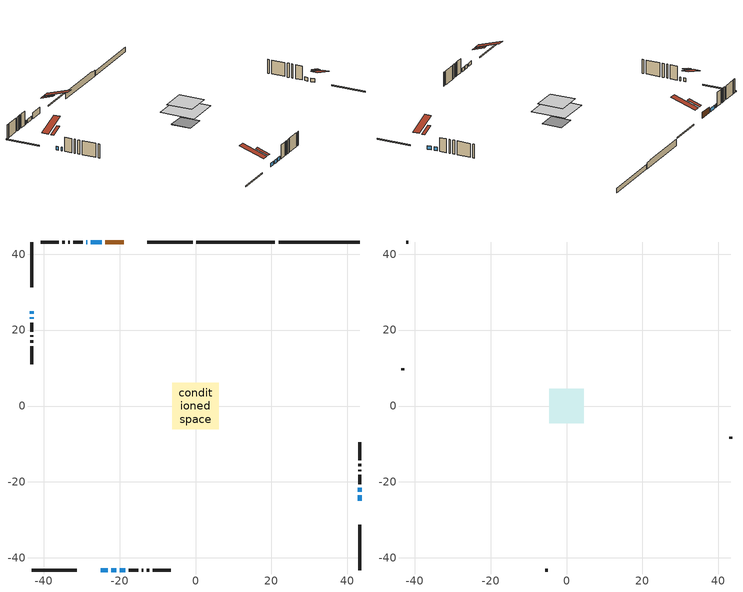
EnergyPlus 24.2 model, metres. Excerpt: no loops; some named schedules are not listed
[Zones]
conditioned space
 floor outside (Floor1 construction): -0.53,-0.53 -0.53,0.53 0.53,0.53 0.53,-0.53 z1.01
 floor outside (Floor2 construction): -0.53,-0.53 -0.53,0.53 0.53,0.53 0.53,-0.53 z1.01
 floor adiabatic (AdiabaticFloorConstruction): -6.08,-6.08 -6.08,6.08 6.08,6.08 6.08,-6.08 z3.45
 floor foundation (Slab1 construction): -3.41,-3.41 -3.41,3.41 3.41,3.41 3.41,-3.41 z-1.32
 floor foundation (Slab1 construction 1): -3.36,-3.36 -3.36,3.36 3.36,3.36 3.36,-3.36 z-1.35
 wall outside (RimJoist1 construction): -0.71,43.21 -12.65,43.21 / -43.21,-43.21 -31.27,-43.21 / -43.21,43.21 -43.21,31.27 / 43.21,-43.21 43.21,-31.27 z1.01:1.31
 wall outside (AdiabaticWallConstruction 1): -18.9,43.21 -23.81,43.21 z1.01:3.04
 wall outside (AdiabaticWallConstruction): -25.02,-43.21 -23.16,-43.21 / -43.21,25.02 -43.21,24.31 / -24.74,43.21 -27.62,43.21 / -43.21,23.38 -43.21,22.92 / -28.55,43.21 -28.8,43.21 / 43.21,-25.02 43.21,-23.58 / 43.21,-22.65 43.21,-21.58 / -22.23,-43.21 -20.85,-43.21 / -19.92,-43.21 -18.48,-43.21 z1.01:2.23
 wall outside (Wall1 construction): -29.73,43.21 -32.22,43.21 / -17.55,-43.21 -15.06,-43.21 / -43.21,22 -43.21,19.51 / 43.21,-20.66 43.21,-18.17 z1.01:5.89
 wall outside (Wall2 construction): -33.15,43.21 -33.53,43.21 / -14.13,-43.21 -13.75,-43.21 / -43.21,18.58 -43.21,18.2 / 43.21,-17.24 43.21,-16.86 z1.01:5.89
 wall outside (Wall3 construction): -34.46,43.21 -35.12,43.21 / -12.82,-43.21 -12.16,-43.21 / -43.21,17.27 -43.21,16.61 / 43.21,-15.93 43.21,-15.27 z1.01:5.89
 wall outside (Wall4 construction): -36.05,43.21 -40.79,43.21 / -11.23,-43.21 -6.49,-43.21 / -43.21,15.68 -43.21,10.94 / 43.21,-14.34 43.21,-9.6 z1.01:5.89
 wall foundation (FoundationWall1 construction): 43.21,43.21 21.88,43.21 z-1.32:0.3
 wall foundation (FoundationWall2 construction): 0.22,43.21,-1.35 0.22,43.21,1.01 18.87,43.21,1.01 18.87,43.21,0.74 20.95,43.21,0.74 20.95,43.21,-1.35
 window (WindowConstruction): -25.02,-43.21 -23.16,-43.21 z1.01:2.23
 window (WindowConstruction 6): -43.21,25.02 -43.21,24.31 z1.01:2.23
 window (WindowConstruction 7): -24.74,43.21 -27.62,43.21 z1.01:2.23
 window (WindowConstruction 8): -43.21,23.38 -43.21,22.93 z1.01:2.23
 window (WindowConstruction 1): -28.55,43.21 -28.8,43.21 z1.01:2.23
 window (WindowConstruction 2): 43.21,-25.02 43.21,-23.58 z1.01:2.23
 window (WindowConstruction 3): 43.21,-22.65 43.21,-21.59 z1.01:2.23
 window (WindowConstruction 4): -22.23,-43.21 -20.85,-43.21 z1.01:2.23
 window (WindowConstruction 5): -19.92,-43.21 -18.48,-43.21 z1.01:2.23
 door (Door): -18.9,43.21 -23.81,43.21 z1.01:3.04
 ceiling adiabatic (AdiabaticFloorConstruction): 6.08,-6.08 6.08,6.08 -6.08,6.08 -6.08,-6.08 z3.45
 roof outside (Roof2 construction): -17.97,43.21,5.89 -17.97,38.83,7.35 -16.81,38.83,7.35 -16.81,43.21,5.89; -25.95,-43.21,5.89 -25.95,-38.83,7.35 -27.11,-38.83,7.35 -27.11,-43.21,5.89; -43.21,25.95,5.89 -38.83,25.95,7.35 -38.83,27.11,7.35 -43.21,27.11,5.89; 43.21,-25.95,5.89 38.83,-25.95,7.35 38.83,-27.11,7.35 43.21,-27.11,5.89
attic - vented
 floor to conditioned space (Floor3 construction Reversed): -4.48,-4.48 -4.48,4.48 4.48,4.48 4.48,-4.48 z5.89
 wall outside (Wall5 construction): -41.72,43.21 -42.28,43.21 / -5.56,-43.21 -5,-43.21 / -43.21,10.01 -43.21,9.45 / 43.21,-8.67 43.21,-8.11 z1.01:5.89
 roof outside (Roof1 construction): -15.88,43.21,5.89 -15.88,34.49,8.8 -13.58,34.49,8.8 -13.58,43.21,5.89; -28.04,-43.21,5.89 -28.04,-34.49,8.8 -30.34,-34.49,8.8 -30.34,-43.21,5.89; -43.21,28.04,5.89 -34.49,28.04,8.8 -34.49,30.34,8.8 -43.21,30.34,5.89; 43.21,-28.04,5.89 34.49,-28.04,8.8 34.49,-30.34,8.8 43.21,-30.34,5.89
[Building]
Building 1: Terrain=Suburbs
[Site:Location]
Saskatoon Intl AP_SK: Latitude {deg}=52.17; Longitude {deg}=-106.7; Time Zone {hr}=-6; Elevation {m}=504; Keep Site Location Information=Yes
[Site:GroundTemperature:Shallow]
-3.29371, -5.9198, -6.13011, -4.88389, 0.118965, 5.09852, 9.41553, 12.1502, 12.3826, 10.1583, 5.95142, 1.12462
[Site:WaterMainsTemperature]
Calculation Method=Schedule; Temperature Schedule=mains temperature schedule
[Material] Roughness=Rough; Thermal Absorptance=0.9
Name | Thickness {m} | Conductivity {W/m-K} | Density {kg/m3} | Specific Heat {J/kg-K} | Solar Absorptance | Visible Absorptance
asphalt or fiberglass shingles | 0.00635 | 0.162714 | 1121.4 | 1465.45 | 0.84 | 0.84
ceiling loosefill ins | 0.254 | 0.0480833 | 16.02 | 1046.75 | 0.7 | 0.7
ceiling stud and cavity | 0.1397 | 0.0934478 | 65.682 | 1177.47 | 0.7 | 0.7
concrete 4.0 in. | 0.1016 | 1.803125 | 2242.8 | 837.4 | 0.7 | 0.7
concrete 8.0 in. | 0.2032 | 1.803125 | 2242.8 | 837.4 | 0.7 | 0.7
door material | 0.04445 | 0.053851 | 512.64 | 1214.23 | 0.7 | 0.7
floor covering | 0.0127 | 0.0433444 | 54.468 | 1339.84 | 0.6 | 0.6
floor rigid ins; rim joist rigid ins; wall rigid ins | 0.051816 | 0.029427 | 32.04 | 1214.23 | 0.7 | 0.7
floor rigid ins 1; wall rigid ins 1 | 0.512978 | 0.029427 | 32.04 | 1214.23 | 0.7 | 0.7
floor stud and cavity | 0.1397 | 0.102477 | 92.3553 | 1139.71 | 0.7 | 0.7
floor stud and cavity 1 | 0.1397 | 0.101429 | 92.3553 | 1139.71 | 0.7 | 0.7
floor stud and cavity 2 | 0.1397 | 1.75129 | 37.0049 | 1207.88 | 0.7 | 0.7
furniture material conditioned space 1 | 0.1524 | 0.115458 | 640.8 | 1214.23 | 0.6 | 0.6
gypsum board | 0.0127 | 0.160291 | 801 | 837.4 | 0.6 | 0.6
osb sheathing 0.5 in. | 0.0127 | 0.115458 | 512.64 | 1214.23 | 0.7 | 0.7
osb sheathing 0.75 in. | 0.01905 | 0.115458 | 512.64 | 1214.23 | 0.7 | 0.7
osb sheathing 2.0 in. | 0.0508 | 0.115458 | 512.64 | 1214.23 | 0.7 | 0.7
rim joist stud and cavity | 0.0508 | 0.0441415 | 125.044 | 1163.47 | 0.6 | 0.6
roof rigid ins | 0.103632 | 0.029427 | 32.04 | 1214.23 | 0.7 | 0.7
roof stud and cavity | 0.2032 | 0.329918 | 78.34581 | 1123.46 | 0.7 | 0.7
wall stud and cavity | 0.1397 | 0.214432 | 139.0536 | 1170.24 | 0.7 | 0.7
wall stud and cavity 1 | 0.1397 | 0.280355 | 139.0536 | 1170.24 | 0.7 | 0.7
wall stud and cavity 2 | 0.1397 | 0.224124 | 139.0536 | 1170.24 | 0.7 | 0.7
wall stud and cavity 3 | 0.1397 | 0.216775 | 139.0536 | 1170.24 | 0.7 | 0.7
wall stud and cavity 4 | 0.0889 | 6.1454 | 50.32683 | 1063.81 | 0.6 | 0.6
wall stud and cavity 5 | 0.0889 | 0.380278 | 52.3479 | 1209.89 | 0.7 | 0.7
wall stud and cavity 6 | 0.0889 | 0.391764 | 83.0341 | 1211.67 | 0.7 | 0.7
wood siding | 0.0254 | 0.102417 | 544.68 | 1172.36 | 0 | 0
wood siding 1 | 0.00254 | 0.102417 | 544.68 | 1172.36 | 0 | 0
wood siding 2; wood siding 3; wood siding 4 | 0.0254 | 0.102417 | 544.68 | 1172.36 | 0.7 | 0.7
[WindowMaterial:SimpleGlazingSystem]
Name | U-Factor {W/m2-K} | Solar Heat Gain Coefficient
WindowMaterial | 2.93325 | 0.65
WindowMaterial 1 | 3.063281 | 0.52
WindowMaterial 2 | 2.969594 | 0.62
WindowMaterial 3 | 2.927009 | 0.66
WindowMaterial 4 | 2.91679 | 0.67
WindowMaterial 5 | 2.949721 | 0.64
WindowMaterial 6 | 2.88499 | 0.7
WindowMaterial 7 | 3.01388 | 0.58
[Construction]
AdiabaticFloorConstruction: floor stud and cavity 2, floor rigid ins 1, osb sheathing 0.75 in., floor covering
AdiabaticWallConstruction: wood siding 3, wall rigid ins 1, wall stud and cavity 5, gypsum board
AdiabaticWallConstruction 1: wood siding 4, wall rigid ins 1, wall stud and cavity 5, gypsum board
Door: door material
Floor1 construction: floor stud and cavity, floor rigid ins, osb sheathing 0.75 in., floor covering
Floor2 construction: floor stud and cavity 1, floor rigid ins, osb sheathing 0.75 in., floor covering
Floor3 construction Reversed: gypsum board, ceiling stud and cavity, ceiling loosefill ins
FoundationWall1 construction; FoundationWall2 construction: concrete 8.0 in.
furniture construction conditioned space 1: furniture material conditioned space 1
PartitionWallConstruction: gypsum board, wall stud and cavity 6, gypsum board
RimJoist1 construction: wood siding 2, rim joist rigid ins, osb sheathing 2.0 in., rim joist stud and cavity
Roof1 construction: asphalt or fiberglass shingles
Roof2 construction: asphalt or fiberglass shingles, roof rigid ins, osb sheathing 0.75 in., roof stud and cavity, gypsum board
Slab1 construction; Slab1 construction 1: concrete 4.0 in.
Wall1 construction: wood siding, wall rigid ins, osb sheathing 0.5 in., wall stud and cavity, gypsum board
Wall2 construction: wood siding, wall rigid ins, osb sheathing 0.5 in., wall stud and cavity 1, gypsum board
Wall3 construction: wood siding, wall rigid ins, osb sheathing 0.5 in., wall stud and cavity 2, gypsum board
Wall4 construction: wood siding, wall rigid ins, osb sheathing 0.5 in., wall stud and cavity 3, gypsum board
Wall5 construction: wood siding 1, wall stud and cavity 4
WindowConstruction: WindowMaterial
WindowConstruction 1: WindowMaterial 1
WindowConstruction 2; WindowConstruction 5: WindowMaterial 2
WindowConstruction 3: WindowMaterial 3
WindowConstruction 4: WindowMaterial 4
WindowConstruction 6: WindowMaterial 5
WindowConstruction 7: WindowMaterial 6
WindowConstruction 8: WindowMaterial 7
[Zone] Multiplier=1; Part of Total Floor Area=Yes
Name | Volume {m3}
attic - vented | 37.9034
conditioned space | 598.6
[Space]
Name | Zone | Volume {m3}
attic - vented 1 | attic - vented | 37.9034
conditioned space 1 | conditioned space | 598.6
[ZoneInfiltration:EffectiveLeakageArea]
infil attic - vented 1: Zone or Space=attic - vented 1; Schedule=Always On Discrete; Effective Air Leakage Area {cm2}=2752.11; Stack Coefficient=0.000541398; Wind Coefficient=1.57209e-05
[ZoneMixing]
whole house fan mix: Zone or Space=attic - vented; Schedule=Always On Continuous; Design Flow Rate Calculation Method=Flow/Zone; Design Flow Rate {m3/s}=0; Source Zone or Space=conditioned space
[SurfaceProperty:ExposedFoundationPerimeter] Exposed Perimeter Calculation Method=TotalExposedPerimeter
Name | Total Exposed Perimeter {m}
Slab1 | 21.336
Slab1 1 | 20.726
[InternalMass] Zone or ZoneList=conditioned space; Space or SpaceList=conditioned space 1
Name | Construction | Surface Area {m2}
furniture mass conditioned space 1 | furniture construction conditioned space 1 | 96.6496
partition wall mass | PartitionWallConstruction | 241.624
[Lights]
interior lighting: Zone or ZoneList or Space or SpaceList=conditioned space 1; Schedule=interior lighting schedule; Design Level Calculation Method=LightingLevel; Lighting Level {W}=343.2; Return Air Fraction=0; Fraction Radiant=0.6; Fraction Visible=0.2; Fraction Replaceable=1
[People]
occupants: Zone or ZoneList or Space or SpaceList=conditioned space 1; Number of People Schedule=occupants schedule; Number of People Calculation Method=People; Number of People=3; Fraction Radiant=0.314171; Sensible Heat Fraction=0.56303; Activity Level Schedule=occupants activity schedule; Carbon Dioxide Generation Rate {m3/s-W}=0; Enable ASHRAE 55 Comfort Warnings=No; Mean Radiant Temperature Calculation Type=EnclosureAveraged
[ElectricEquipment] Zone or ZoneList or Space or SpaceList=conditioned space 1; Design Level Calculation Method=EquipmentLevel
Name | Schedule | Design Level {W} | Fraction Latent | Fraction Radiant | Fraction Lost
clothes dryer | clothes dryer schedule | 140.772 | 0.015 | 0.081 | 0.85
clothes washer | clothes washer schedule | 32.1985 | 0.03 | 0.162 | 0.7
cooking range | cooking range schedule | 215.147 | 0.08 | 0.432 | 0.2
dishwasher | dishwasher schedule | 66.8632 | 0.3 | 0.18 | 0.4
fridge | fridge schedule | 72.9452 | 0 | 0.6 | 0
mech vent house fan | mech vent house fan schedule | 0 | 0 | 0 | 1
mech vent house fan cfis | mech vent house fan cfis schedule | 0 | 0 | 0 | 0
misc plug loads | misc plug loads schedule | 494.7 | 0.045 | 0.513 | 0.1
whole house fan | Always On Discrete | 0 | 0 | 0 | 1
[OtherEquipment] Zone or ZoneList or Space or SpaceList=conditioned space 1; Design Level Calculation Method=EquipmentLevel
Name | Fuel Type | Schedule | Design Level {W} | Fraction Latent | Fraction Radiant | Fraction Lost
clothes dryer 1 | Electricity | clothes dryer schedule | 0 | 0.015 | 0.081 | 0.85
cooking range 1 | Electricity | cooking range schedule | 0 | 0.08 | 0.432 | 0.2
general water use latent | None | general water use schedule | 62.594 | 1 | 0 | 0
general water use sensible | None | general water use schedule | -61.6891 | 0 | 0.6 | 0
mech vent house fan latent load | None | Always On Discrete | 0 | 1 | 0 | 0
mech vent house fan sensible load | None | Always On Discrete | 0 | 0 | 0 | 0
water heater energy adjustment1 | NaturalGas | Always On Discrete | 0.01 | 0 | 0 | 1
[ZoneInfiltration:DesignFlowRate] Zone or ZoneList or Space or SpaceList=conditioned space 1; Schedule=Always On Discrete; Design Flow Rate Calculation Method=Flow/Zone; Design Flow Rate {m3/s}=0
infil flow; natural vent flow; whole house fan flow
[AvailabilityManager:Scheduled]
central ac and furnace airloop Availability Manager: Schedule=Always On Discrete
[Foundation:Kiva] Initial Indoor Air Temperature {C}=21; Wall Depth Below Slab {m}=0.2032
Name | Wall Height Above Grade {m}
Foundation Kiva 1 | 0.300015
Foundation Kiva 2 | 1.01002
[Foundation:Kiva:Settings]
Soil Conductivity {W/m-K}=0.849921; Soil Density {kg/m3}=1842.3; Soil Specific Heat {J/kg-K}=418.7; Ground Solar Absorptivity=0.9; Ground Thermal Absorptivity=0.9; Ground Surface Roughness {m}=0.03; Far-Field Width {m}=40; Deep-Ground Boundary Condition=ZeroFlux; Deep-Ground Depth {m}=40; Minimum Cell Dimension {m}=0.2; Maximum Cell Growth Coefficient=3; Simulation Timestep=Timestep
[Exterior:Lights]
exterior lighting: Schedule=exterior lighting schedule; Design Level {W}=75.6
[EnergyManagementSystem:GlobalVariable]
central_ac_and_furnace_airloop_Fan_RTF
infil_program_Qfan
infil_program_Qinf
natural_vent_program_Qnv
natural_vent_program_Qwhf
[EnergyManagementSystem:Sensor]
Name | Output:Variable or Output:Meter Index Key | Output:Variable or Output:Meter
airflow_gain | infil flow | Infiltration Sensible Heat Gain Energy
airflow_gain_1 | natural vent flow | Infiltration Sensible Heat Gain Energy
airflow_gain_2 | whole house fan flow | Infiltration Sensible Heat Gain Energy
airflow_loss | infil flow | Infiltration Sensible Heat Loss Energy
airflow_loss_1 | natural vent flow | Infiltration Sensible Heat Loss Energy
airflow_loss_2 | whole house fan flow | Infiltration Sensible Heat Loss Energy
clg_load_cond |  | Cooling:EnergyTransfer:Zone:CONDITIONED SPACE
clg_sp_s; clg_sp_s_1 | cooling setpoint | Schedule Value
clothes_dryer_exhaust_0_sch_s | clothes dryer exhaust 0 schedule | Schedule Value
cool_season | cooling season schedule | Schedule Value
htg_load_cond |  | Heating:EnergyTransfer:Zone:CONDITIONED SPACE
htg_sp_s; htg_sp_s_1 | heating setpoint | Schedule Value
ig_ee_conv | clothes dryer | Electric Equipment Convective Heating Energy
ig_ee_conv_2 | cooking range | Electric Equipment Convective Heating Energy
ig_ee_conv_4 | fridge | Electric Equipment Convective Heating Energy
ig_ee_conv_5 | misc plug loads | Electric Equipment Convective Heating Energy
ig_ee_conv_6 | whole house fan | Electric Equipment Convective Heating Energy
ig_ee_rad | clothes dryer | Electric Equipment Radiant Heating Energy
ig_ee_rad_2 | cooking range | Electric Equipment Radiant Heating Energy
ig_ee_rad_4 | fridge | Electric Equipment Radiant Heating Energy
ig_ee_rad_5 | misc plug loads | Electric Equipment Radiant Heating Energy
ig_ee_rad_6 | whole house fan | Electric Equipment Radiant Heating Energy
ig_lgt_conv | interior lighting | Lights Convective Heating Energy
ig_lgt_rad | interior lighting | Lights Radiant Heating Energy
ig_lgt_vis | interior lighting | Lights Visible Radiation Heating Energy
ig_oe_conv | clothes dryer 1 | Other Equipment Convective Heating Energy
ig_oe_conv_1 | cooking range 1 | Other Equipment Convective Heating Energy
ig_oe_conv_2 | general water use latent | Other Equipment Convective Heating Energy
ig_oe_conv_3 | general water use sensible | Other Equipment Convective Heating Energy
ig_oe_conv_4 | water heater energy adjustment1 | Other Equipment Convective Heating Energy
ig_oe_rad | clothes dryer 1 | Other Equipment Radiant Heating Energy
ig_oe_rad_1 | cooking range 1 | Other Equipment Radiant Heating Energy
ig_oe_rad_2 | general water use latent | Other Equipment Radiant Heating Energy
ig_oe_rad_3 | general water use sensible | Other Equipment Radiant Heating Energy
ig_oe_rad_4 | water heater energy adjustment1 | Other Equipment Radiant Heating Energy
ig_ppl_conv | occupants | People Convective Heating Energy
ig_ppl_rad | occupants | People Radiant Heating Energy
im_conv | furniture mass conditioned space 1 | Surface Inside Face Convection Heat Gain Energy
im_conv_1 | partition wall mass | Surface Inside Face Convection Heat Gain Energy
im_ig | furniture mass conditioned space 1 | Surface Inside Face Internal Gains Radiation Heat Gain Energy
im_ig_1 | partition wall mass | Surface Inside Face Internal Gains Radiation Heat Gain Energy
im_lgt | furniture mass conditioned space 1 | Surface Inside Face Lights Radiation Heat Gain Energy
im_lgt_1 | partition wall mass | Surface Inside Face Lights Radiation Heat Gain Energy
im_sol | furniture mass conditioned space 1 | Surface Inside Face Solar Radiation Heat Gain Energy
im_sol_1 | partition wall mass | Surface Inside Face Solar Radiation Heat Gain Energy
im_surf | furniture mass conditioned space 1 | Surface Inside Face Net Surface Thermal Radiation Heat Gain Energy
im_surf_1 | partition wall mass | Surface Inside Face Net Surface Thermal Radiation Heat Gain Energy
mv_conv | mech vent house fan | Electric Equipment Convective Heating Energy
mv_conv_1 | mech vent house fan cfis | Electric Equipment Convective Heating Energy
mv_conv_2 | mech vent house fan latent load | Other Equipment Convective Heating Energy
mv_conv_3 | mech vent house fan sensible load | Other Equipment Convective Heating Energy
mv_rad | mech vent house fan | Electric Equipment Radiant Heating Energy
mv_rad_1 | mech vent house fan cfis | Electric Equipment Radiant Heating Energy
mv_rad_2 | mech vent house fan latent load | Other Equipment Radiant Heating Energy
mv_rad_3 | mech vent house fan sensible load | Other Equipment Radiant Heating Energy
natural_vent_s | natural vent schedule | Schedule Value
out_pb_s |  | Site Outdoor Air Barometric Pressure
out_wt_s |  | Site Outdoor Air Humidity Ratio
site_vw_s |  | Site Wind Speed
ss_back_out | Window1 | Surface Window Shortwave from Zone Back Out Window Heat Transfer Rate
ss_back_out_1 | Window10 | Surface Window Shortwave from Zone Back Out Window Heat Transfer Rate
ss_back_out_2 | Window11 | Surface Window Shortwave from Zone Back Out Window Heat Transfer Rate
ss_back_out_3 | Window12 | Surface Window Shortwave from Zone Back Out Window Heat Transfer Rate
ss_back_out_4 | Window3 | Surface Window Shortwave from Zone Back Out Window Heat Transfer Rate
ss_back_out_5 | Window4 | Surface Window Shortwave from Zone Back Out Window Heat Transfer Rate
ss_back_out_6 | Window6 | Surface Window Shortwave from Zone Back Out Window Heat Transfer Rate
ss_back_out_7 | Window7 | Surface Window Shortwave from Zone Back Out Window Heat Transfer Rate
ss_back_out_8 | Window8 | Surface Window Shortwave from Zone Back Out Window Heat Transfer Rate
ss_conv | Door1 | Surface Inside Face Convection Heat Gain Energy
ss_conv_1 | Window1 | Surface Inside Face Convection Heat Gain Energy
ss_conv_2 | Window10 | Surface Inside Face Convection Heat Gain Energy
ss_conv_3 | Window11 | Surface Inside Face Convection Heat Gain Energy
ss_conv_4 | Window12 | Surface Inside Face Convection Heat Gain Energy
ss_conv_5 | Window3 | Surface Inside Face Convection Heat Gain Energy
ss_conv_6 | Window4 | Surface Inside Face Convection Heat Gain Energy
ss_conv_7 | Window6 | Surface Inside Face Convection Heat Gain Energy
ss_conv_8 | Window7 | Surface Inside Face Convection Heat Gain Energy
ss_conv_9 | Window8 | Surface Inside Face Convection Heat Gain Energy
ss_ig | Door1 | Surface Inside Face Internal Gains Radiation Heat Gain Energy
ss_ig_1 | Window1 | Surface Inside Face Internal Gains Radiation Heat Gain Energy
ss_ig_2 | Window10 | Surface Inside Face Internal Gains Radiation Heat Gain Energy
ss_ig_3 | Window11 | Surface Inside Face Internal Gains Radiation Heat Gain Energy
ss_ig_4 | Window12 | Surface Inside Face Internal Gains Radiation Heat Gain Energy
ss_ig_5 | Window3 | Surface Inside Face Internal Gains Radiation Heat Gain Energy
ss_ig_6 | Window4 | Surface Inside Face Internal Gains Radiation Heat Gain Energy
ss_ig_7 | Window6 | Surface Inside Face Internal Gains Radiation Heat Gain Energy
ss_ig_8 | Window7 | Surface Inside Face Internal Gains Radiation Heat Gain Energy
ss_ig_9 | Window8 | Surface Inside Face Internal Gains Radiation Heat Gain Energy
ss_lgt | Door1 | Surface Inside Face Lights Radiation Heat Gain Energy
ss_sol | Door1 | Surface Inside Face Solar Radiation Heat Gain Energy
ss_surf | Door1 | Surface Inside Face Net Surface Thermal Radiation Heat Gain Energy
ss_surf_1 | Window1 | Surface Inside Face Net Surface Thermal Radiation Heat Gain Energy
ss_surf_2 | Window10 | Surface Inside Face Net Surface Thermal Radiation Heat Gain Energy
ss_surf_3 | Window11 | Surface Inside Face Net Surface Thermal Radiation Heat Gain Energy
ss_surf_4 | Window12 | Surface Inside Face Net Surface Thermal Radiation Heat Gain Energy
ss_surf_5 | Window3 | Surface Inside Face Net Surface Thermal Radiation Heat Gain Energy
ss_surf_6 | Window4 | Surface Inside Face Net Surface Thermal Radiation Heat Gain Energy
ss_surf_7 | Window6 | Surface Inside Face Net Surface Thermal Radiation Heat Gain Energy
ss_surf_8 | Window7 | Surface Inside Face Net Surface Thermal Radiation Heat Gain Energy
ss_surf_9 | Window8 | Surface Inside Face Net Surface Thermal Radiation Heat Gain Energy
ss_trans_in | Window1 | Surface Window Transmitted Solar Radiation Rate
ss_trans_in_1 | Window10 | Surface Window Transmitted Solar Radiation Rate
ss_trans_in_2 | Window11 | Surface Window Transmitted Solar Radiation Rate
ss_trans_in_3 | Window12 | Surface Window Transmitted Solar Radiation Rate
ss_trans_in_4 | Window3 | Surface Window Transmitted Solar Radiation Rate
ss_trans_in_5 | Window4 | Surface Window Transmitted Solar Radiation Rate
ss_trans_in_6 | Window6 | Surface Window Transmitted Solar Radiation Rate
ss_trans_in_7 | Window7 | Surface Window Transmitted Solar Radiation Rate
ss_trans_in_8 | Window8 | Surface Window Transmitted Solar Radiation Rate
ss_trans_out | Window1 | Surface Inside Face Initial Transmitted Diffuse Transmitted Out Window Solar Radiation Rate
ss_trans_out_1 | Window10 | Surface Inside Face Initial Transmitted Diffuse Transmitted Out Window Solar Radiation Rate
ss_trans_out_2 | Window11 | Surface Inside Face Initial Transmitted Diffuse Transmitted Out Window Solar Radiation Rate
ss_trans_out_3 | Window12 | Surface Inside Face Initial Transmitted Diffuse Transmitted Out Window Solar Radiation Rate
ss_trans_out_4 | Window3 | Surface Inside Face Initial Transmitted Diffuse Transmitted Out Window Solar Radiation Rate
ss_trans_out_5 | Window4 | Surface Inside Face Initial Transmitted Diffuse Transmitted Out Window Solar Radiation Rate
ss_trans_out_6 | Window6 | Surface Inside Face Initial Transmitted Diffuse Transmitted Out Window Solar Radiation Rate
ss_trans_out_7 | Window7 | Surface Inside Face Initial Transmitted Diffuse Transmitted Out Window Solar Radiation Rate
ss_trans_out_8 | Window8 | Surface Inside Face Initial Transmitted Diffuse Transmitted Out Window Solar Radiation Rate
s_conv | Floor1 | Surface Inside Face Convection Heat Gain Energy
s_conv_1 | Floor2 | Surface Inside Face Convection Heat Gain Energy
s_conv_10 | RimJoist1:90 | Surface Inside Face Convection Heat Gain Energy
s_conv_11 | Roof2:0 | Surface Inside Face Convection Heat Gain Energy
s_conv_12 | Roof2:180 | Surface Inside Face Convection Heat Gain Energy
s_conv_13 | Roof2:270 | Surface Inside Face Convection Heat Gain Energy
s_conv_14 | Roof2:90 | Surface Inside Face Convection Heat Gain Energy
s_conv_15 | Slab1 | Surface Inside Face Convection Heat Gain Energy
s_conv_16 | Slab1 1 | Surface Inside Face Convection Heat Gain Energy
s_conv_17 | Wall1:0 | Surface Inside Face Convection Heat Gain Energy
s_conv_18 | Wall1:180 | Surface Inside Face Convection Heat Gain Energy
s_conv_19 | Wall1:270 | Surface Inside Face Convection Heat Gain Energy
s_conv_2 | Floor3 | Surface Inside Face Convection Heat Gain Energy
s_conv_20 | Wall1:90 | Surface Inside Face Convection Heat Gain Energy
s_conv_21 | Wall2:0 | Surface Inside Face Convection Heat Gain Energy
s_conv_22 | Wall2:180 | Surface Inside Face Convection Heat Gain Energy
s_conv_23 | Wall2:270 | Surface Inside Face Convection Heat Gain Energy
s_conv_24 | Wall2:90 | Surface Inside Face Convection Heat Gain Energy
s_conv_25 | Wall3:0 | Surface Inside Face Convection Heat Gain Energy
s_conv_26 | Wall3:180 | Surface Inside Face Convection Heat Gain Energy
s_conv_27 | Wall3:270 | Surface Inside Face Convection Heat Gain Energy
s_conv_28 | Wall3:90 | Surface Inside Face Convection Heat Gain Energy
s_conv_29 | Wall4:0 | Surface Inside Face Convection Heat Gain Energy
s_conv_3 | FoundationWall1 | Surface Inside Face Convection Heat Gain Energy
s_conv_30 | Wall4:180 | Surface Inside Face Convection Heat Gain Energy
s_conv_31 | Wall4:270 | Surface Inside Face Convection Heat Gain Energy
s_conv_32 | Wall4:90 | Surface Inside Face Convection Heat Gain Energy
s_conv_4 | FoundationWall2 | Surface Inside Face Convection Heat Gain Energy
s_conv_5 | inferred conditioned ceiling | Surface Inside Face Convection Heat Gain Energy
